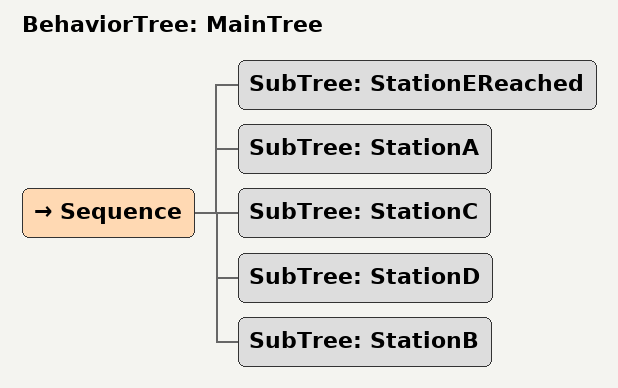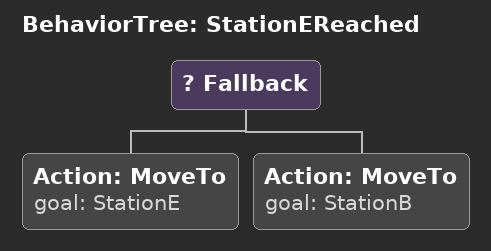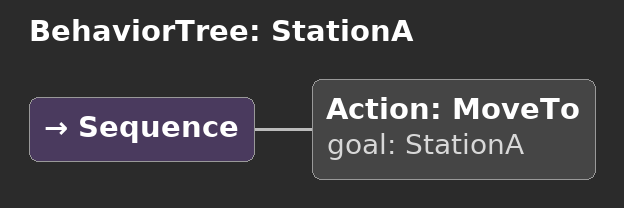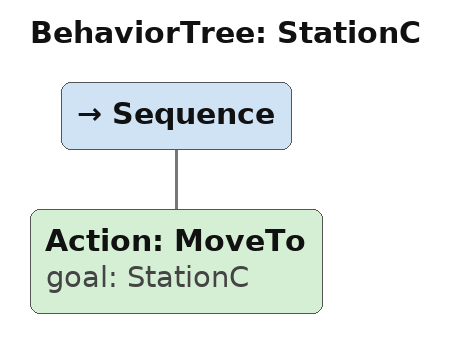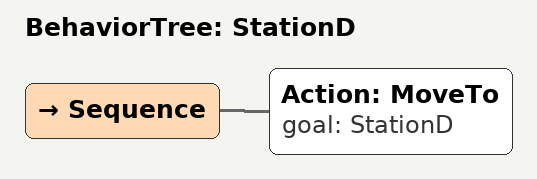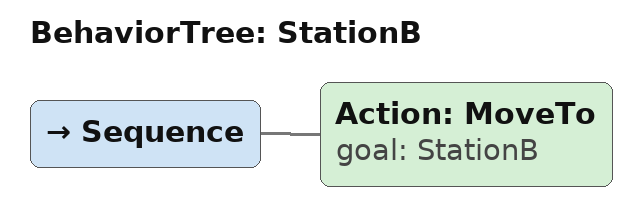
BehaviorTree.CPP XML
<root main_tree_to_execute = "MainTree" >
    <BehaviorTree ID="MainTree">
        <Sequence>
            <SubTree ID="StationEReached" />
            <SubTree ID="StationA" />
            <SubTree ID="StationC" />
            <SubTree ID="StationD" />
            <SubTree ID="StationB" />
        </Sequence>
    </BehaviorTree>

    <BehaviorTree ID="StationEReached">
        <Fallback>
            <Action ID="MoveTo" goal="StationE" />
            <Action ID="MoveTo" goal="StationB" />
        </Fallback>
    </BehaviorTree>

    <BehaviorTree ID="StationA">
        <Sequence>
            <Action ID="MoveTo" goal="StationA" />
        </Sequence>
    </BehaviorTree>

    <BehaviorTree ID="StationC">
        <Sequence>
            <Action ID="MoveTo" goal="StationC" />
        </Sequence>
    </BehaviorTree>

    <BehaviorTree ID="StationD">
        <Sequence>
            <Action ID="MoveTo" goal="StationD" />
        </Sequence>
    </BehaviorTree>

    <BehaviorTree ID="StationB">
        <Sequence>
            <Action ID="MoveTo" goal="StationB" />
        </Sequence>
    </BehaviorTree>
</root>
